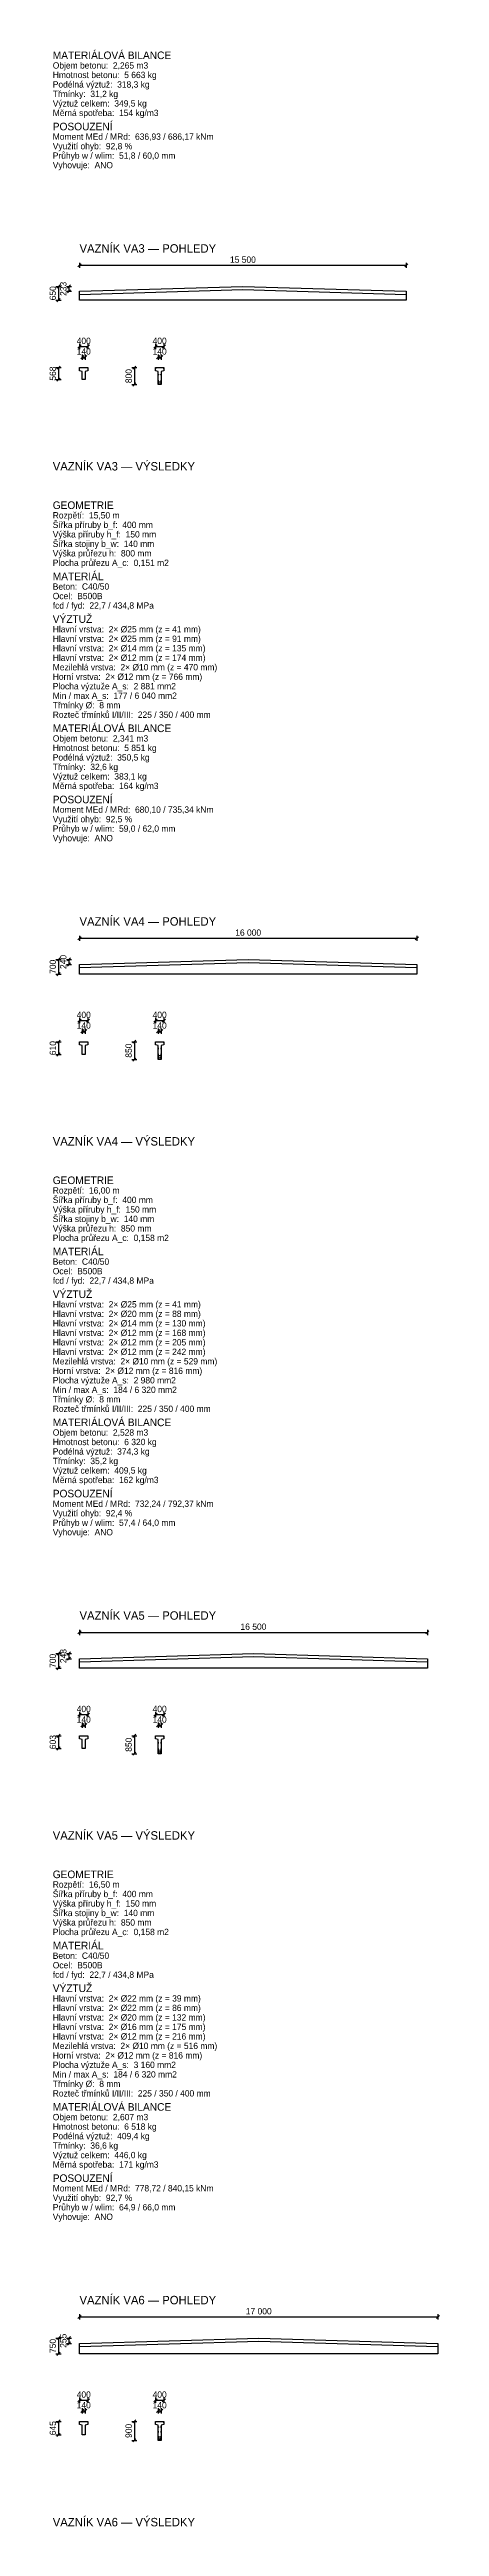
# Model space of a CAD drawing. Header units: millimetres. Extents: x -309 to 21690, y -1871722 to 127.
# Drawn here: x -154 to 18345, y -1755562 to -1638152 of the extents above; entities that cross this region are included whole.
import ezdxf
from ezdxf.enums import TextEntityAlignment as Align

# ---------------------------------------------------------------- set-up
doc = ezdxf.new("R2010")
doc.units = ezdxf.units.MM
for name, color, linetype in [('OPTICORS_BETON', 7, 'CONTINUOUS'), ('OPTICORS_KOTY', 3, 'CONTINUOUS'), ('OPTICORS_VYZTUZ', 1, 'CONTINUOUS')]:
    doc.layers.add(name, color=color, linetype=linetype)

msp = doc.modelspace()

# ---------------------------------------------------------------- linework, layer by layer
at = {"layer": 'OPTICORS_BETON'}
for points in [[(1270, -1649613.75), (9020, -1649381.25), (16770, -1649613.75), (16770, -1650031.25), (1270, -1650031.25)], [(1270, -1653231.25), (1670, -1653231.25), (1670, -1653381.25), (1540, -1653406.25), (1540, -1653798.75), (1400, -1653798.75), (1400, -1653406.25), (1270, -1653381.25)], [(4870, -1653231.25), (5270, -1653231.25), (5270, -1653381.25), (5140, -1653406.25), (5140, -1654031.25), (5000, -1654031.25), (5000, -1653406.25), (4870, -1653381.25)], [(1270, -1681521.25), (9270, -1681281.25), (17270, -1681521.25), (17270, -1681981.25), (1270, -1681981.25)], [(1270, -1685181.25), (1670, -1685181.25), (1670, -1685331.25), (1540, -1685356.25), (1540, -1685791.25), (1400, -1685791.25), (1400, -1685356.25), (1270, -1685331.25)], [(4870, -1685181.25), (5270, -1685181.25), (5270, -1685331.25), (5140, -1685356.25), (5140, -1686031.25), (5000, -1686031.25), (5000, -1685356.25), (4870, -1685331.25)], [(1270, -1714428.75), (9520, -1714181.25), (17770, -1714428.75), (17770, -1714881.25), (1270, -1714881.25)], [(1270, -1718081.25), (1670, -1718081.25), (1670, -1718231.25), (1540, -1718256.25), (1540, -1718683.75), (1400, -1718683.75), (1400, -1718256.25), (1270, -1718231.25)], [(4870, -1718081.25), (5270, -1718081.25), (5270, -1718231.25), (5140, -1718256.25), (5140, -1718931.25), (5000, -1718931.25), (5000, -1718256.25), (4870, -1718231.25)], [(1270, -1746886.25), (9770, -1746631.25), (18270, -1746886.25), (18270, -1747381.25), (1270, -1747381.25)], [(1270, -1750581.25), (1670, -1750581.25), (1670, -1750731.25), (1540, -1750756.25), (1540, -1751226.25), (1400, -1751226.25), (1400, -1750756.25), (1270, -1750731.25)], [(4870, -1750581.25), (5270, -1750581.25), (5270, -1750731.25), (5140, -1750756.25), (5140, -1751481.25), (5000, -1751481.25), (5000, -1750756.25), (4870, -1750731.25)]]:
    msp.add_lwpolyline(points, close=True, dxfattribs=at)
at = {"layer": 'OPTICORS_KOTY'}
for p, q in [((1195, -1648456.25), (1345, -1648306.25)), ((1270, -1648256.25), (1270, -1648506.25)), ((1270, -1648381.25), (16770, -1648381.25)), ((16695, -1648456.25), (16845, -1648306.25)), ((16770, -1648256.25), (16770, -1648506.25)), ((145, -1649381.25), (395, -1649381.25)), ((195, -1649456.25), (345, -1649306.25)), ((270, -1649381.25), (270, -1650031.25)), ((645, -1649381.25), (895, -1649381.25)), ((695, -1649456.25), (845, -1649306.25)), ((695, -1649688.75), (845, -1649538.75)), ((770, -1649381.25), (770, -1649613.75)), ((145, -1650031.25), (395, -1650031.25)), ((195, -1650106.25), (345, -1649956.25)), ((645, -1649613.75), (895, -1649613.75)), ((1195, -1652306.25), (1345, -1652156.25)), ((1270, -1652106.25), (1270, -1652356.25)), ((1270, -1652231.25), (1670, -1652231.25)), ((1325, -1652806.25), (1475, -1652656.25)), ((1400, -1652606.25), (1400, -1652856.25)), ((1400, -1652731.25), (1540, -1652731.25)), ((1465, -1652806.25), (1615, -1652656.25)), ((1540, -1652606.25), (1540, -1652856.25)), ((1595, -1652306.25), (1745, -1652156.25)), ((1670, -1652106.25), (1670, -1652356.25)), ((4795, -1652306.25), (4945, -1652156.25)), ((4870, -1652106.25), (4870, -1652356.25)), ((4870, -1652231.25), (5270, -1652231.25)), ((4925, -1652806.25), (5075, -1652656.25)), ((5000, -1652606.25), (5000, -1652856.25)), ((5000, -1652731.25), (5140, -1652731.25)), ((5065, -1652806.25), (5215, -1652656.25)), ((5140, -1652606.25), (5140, -1652856.25)), ((5195, -1652306.25), (5345, -1652156.25)), ((5270, -1652106.25), (5270, -1652356.25)), ((145, -1653231.25), (395, -1653231.25)), ((145, -1653798.75), (395, -1653798.75)), ((195, -1653306.25), (345, -1653156.25)), ((195, -1653873.75), (345, -1653723.75)), ((270, -1653231.25), (270, -1653798.75)), ((3745, -1653231.25), (3995, -1653231.25)), ((3745, -1654031.25), (3995, -1654031.25)), ((3795, -1653306.25), (3945, -1653156.25)), ((3795, -1654106.25), (3945, -1653956.25)), ((3870, -1653231.25), (3870, -1654031.25)), ((145, -1681281.25), (395, -1681281.25)), ((195, -1681356.25), (345, -1681206.25)), ((270, -1681281.25), (270, -1681981.25)), ((645, -1681281.25), (895, -1681281.25)), ((695, -1681356.25), (845, -1681206.25)), ((770, -1681281.25), (770, -1681521.25)), ((1195, -1680356.25), (1345, -1680206.25)), ((1270, -1680156.25), (1270, -1680406.25)), ((1270, -1680281.25), (17270, -1680281.25)), ((17195, -1680356.25), (17345, -1680206.25)), ((17270, -1680156.25), (17270, -1680406.25)), ((145, -1681981.25), (395, -1681981.25)), ((195, -1682056.25), (345, -1681906.25)), ((645, -1681521.25), (895, -1681521.25)), ((695, -1681596.25), (845, -1681446.25)), ((1195, -1684256.25), (1345, -1684106.25)), ((1270, -1684056.25), (1270, -1684306.25)), ((1270, -1684181.25), (1670, -1684181.25)), ((1325, -1684756.25), (1475, -1684606.25)), ((1400, -1684556.25), (1400, -1684806.25)), ((1400, -1684681.25), (1540, -1684681.25)), ((1465, -1684756.25), (1615, -1684606.25)), ((1540, -1684556.25), (1540, -1684806.25)), ((1595, -1684256.25), (1745, -1684106.25)), ((1670, -1684056.25), (1670, -1684306.25)), ((4795, -1684256.25), (4945, -1684106.25)), ((4870, -1684056.25), (4870, -1684306.25)), ((4870, -1684181.25), (5270, -1684181.25)), ((4925, -1684756.25), (5075, -1684606.25)), ((5000, -1684556.25), (5000, -1684806.25)), ((5000, -1684681.25), (5140, -1684681.25)), ((5065, -1684756.25), (5215, -1684606.25)), ((5140, -1684556.25), (5140, -1684806.25)), ((5195, -1684256.25), (5345, -1684106.25)), ((5270, -1684056.25), (5270, -1684306.25)), ((145, -1685181.25), (395, -1685181.25)), ((145, -1685791.25), (395, -1685791.25)), ((195, -1685256.25), (345, -1685106.25)), ((195, -1685866.25), (345, -1685716.25)), ((270, -1685181.25), (270, -1685791.25)), ((3745, -1685181.25), (3995, -1685181.25)), ((3795, -1685256.25), (3945, -1685106.25)), ((3795, -1686106.25), (3945, -1685956.25)), ((3870, -1685181.25), (3870, -1686031.25)), ((3745, -1686031.25), (3995, -1686031.25)), ((195, -1714256.25), (345, -1714106.25)), ((695, -1714256.25), (845, -1714106.25)), ((1195, -1713256.25), (1345, -1713106.25)), ((1270, -1713056.25), (1270, -1713306.25)), ((1270, -1713181.25), (17770, -1713181.25)), ((17695, -1713256.25), (17845, -1713106.25)), ((17770, -1713056.25), (17770, -1713306.25)), ((145, -1714181.25), (395, -1714181.25)), ((145, -1714881.25), (395, -1714881.25)), ((195, -1714956.25), (345, -1714806.25)), ((270, -1714181.25), (270, -1714881.25)), ((645, -1714181.25), (895, -1714181.25)), ((645, -1714428.75), (895, -1714428.75)), ((695, -1714503.75), (845, -1714353.75)), ((770, -1714181.25), (770, -1714428.75)), ((1195, -1717156.25), (1345, -1717006.25)), ((1270, -1716956.25), (1270, -1717206.25)), ((1270, -1717081.25), (1670, -1717081.25)), ((1325, -1717656.25), (1475, -1717506.25)), ((1400, -1717456.25), (1400, -1717706.25)), ((1400, -1717581.25), (1540, -1717581.25)), ((1465, -1717656.25), (1615, -1717506.25)), ((1540, -1717456.25), (1540, -1717706.25)), ((1595, -1717156.25), (1745, -1717006.25)), ((1670, -1716956.25), (1670, -1717206.25)), ((4795, -1717156.25), (4945, -1717006.25)), ((4870, -1716956.25), (4870, -1717206.25)), ((4870, -1717081.25), (5270, -1717081.25)), ((4925, -1717656.25), (5075, -1717506.25)), ((5000, -1717456.25), (5000, -1717706.25)), ((5000, -1717581.25), (5140, -1717581.25)), ((5065, -1717656.25), (5215, -1717506.25)), ((5140, -1717456.25), (5140, -1717706.25)), ((5195, -1717156.25), (5345, -1717006.25)), ((5270, -1716956.25), (5270, -1717206.25)), ((145, -1718081.25), (395, -1718081.25)), ((145, -1718683.75), (395, -1718683.75)), ((195, -1718156.25), (345, -1718006.25)), ((195, -1718758.75), (345, -1718608.75)), ((270, -1718081.25), (270, -1718683.75)), ((3745, -1718081.25), (3995, -1718081.25)), ((3795, -1718156.25), (3945, -1718006.25)), ((3795, -1719006.25), (3945, -1718856.25)), ((3870, -1718081.25), (3870, -1718931.25)), ((3745, -1718931.25), (3995, -1718931.25)), ((1195, -1745706.25), (1345, -1745556.25)), ((1270, -1745506.25), (1270, -1745756.25)), ((1270, -1745631.25), (18270, -1745631.25)), ((18195, -1745706.25), (18345, -1745556.25)), ((18270, -1745506.25), (18270, -1745756.25)), ((145, -1746631.25), (395, -1746631.25)), ((195, -1746706.25), (345, -1746556.25)), ((270, -1746631.25), (270, -1747381.25)), ((645, -1746631.25), (895, -1746631.25)), ((645, -1746886.25), (895, -1746886.25)), ((695, -1746706.25), (845, -1746556.25)), ((695, -1746961.25), (845, -1746811.25)), ((770, -1746631.25), (770, -1746886.25)), ((145, -1747381.25), (395, -1747381.25)), ((195, -1747456.25), (345, -1747306.25)), ((195, -1750656.25), (345, -1750506.25)), ((1195, -1749656.25), (1345, -1749506.25)), ((1270, -1749456.25), (1270, -1749706.25)), ((1270, -1749581.25), (1670, -1749581.25)), ((1325, -1750156.25), (1475, -1750006.25)), ((1400, -1749956.25), (1400, -1750206.25)), ((1400, -1750081.25), (1540, -1750081.25)), ((1465, -1750156.25), (1615, -1750006.25)), ((1540, -1749956.25), (1540, -1750206.25)), ((1595, -1749656.25), (1745, -1749506.25)), ((1670, -1749456.25), (1670, -1749706.25)), ((3795, -1750656.25), (3945, -1750506.25)), ((4795, -1749656.25), (4945, -1749506.25)), ((4870, -1749456.25), (4870, -1749706.25)), ((4870, -1749581.25), (5270, -1749581.25)), ((4925, -1750156.25), (5075, -1750006.25)), ((5000, -1749956.25), (5000, -1750206.25)), ((5000, -1750081.25), (5140, -1750081.25)), ((5065, -1750156.25), (5215, -1750006.25)), ((5140, -1749956.25), (5140, -1750206.25)), ((5195, -1749656.25), (5345, -1749506.25)), ((5270, -1749456.25), (5270, -1749706.25)), ((145, -1750581.25), (395, -1750581.25)), ((145, -1751226.25), (395, -1751226.25)), ((195, -1751301.25), (345, -1751151.25)), ((270, -1750581.25), (270, -1751226.25)), ((3745, -1750581.25), (3995, -1750581.25)), ((3745, -1751481.25), (3995, -1751481.25)), ((3795, -1751556.25), (3945, -1751406.25)), ((3870, -1750581.25), (3870, -1751481.25))]:
    msp.add_line(p, q, dxfattribs=at)
at = {"layer": 'OPTICORS_VYZTUZ'}
for p, q in [((1270, -1649763.75), (9020, -1649531.25)), ((9020, -1649531.25), (16770, -1649763.75)), ((1270, -1681671.25), (9270, -1681431.25)), ((9270, -1681431.25), (17270, -1681671.25)), ((1270, -1714578.75), (9520, -1714331.25)), ((9520, -1714331.25), (17770, -1714578.75)), ((1270, -1747036.25), (9770, -1746781.25)), ((9770, -1746781.25), (18270, -1747036.25))]:
    msp.add_line(p, q, dxfattribs=at)
for centre, radius in [((4890, -1653265.25), 6), ((5020, -1653940.75), 12.5), ((5020, -1653990.75), 12.5), ((5020, -1653896.25), 7), ((5020, -1653857.25), 6), ((5020, -1653561.25), 5), ((5120, -1653940.75), 12.5), ((5120, -1653990.75), 12.5), ((5120, -1653896.25), 7), ((5120, -1653857.25), 6), ((5120, -1653561.25), 5), ((5250, -1653265.25), 6), ((4890, -1685215.25), 6), ((5020, -1685990.75), 12.5), ((5020, -1685943.25), 10), ((5020, -1685901.25), 7), ((5020, -1685789.25), 6), ((5020, -1685826.25), 6), ((5020, -1685863.25), 6), ((5020, -1685502.25), 5), ((5120, -1685990.75), 12.5), ((5120, -1685943.25), 10), ((5120, -1685901.25), 7), ((5120, -1685789.25), 6), ((5120, -1685826.25), 6), ((5120, -1685863.25), 6), ((5120, -1685502.25), 5), ((5250, -1685215.25), 6), ((4890, -1718115.25), 6), ((5020, -1718845.25), 11), ((5020, -1718799.25), 10), ((5020, -1718756.25), 8), ((5020, -1718715.25), 6), ((5020, -1718415.25), 5), ((5120, -1718845.25), 11), ((5120, -1718799.25), 10), ((5120, -1718756.25), 8), ((5120, -1718715.25), 6), ((5120, -1718415.25), 5), ((5250, -1718115.25), 6), ((5020, -1718892.25), 11), ((5120, -1718892.25), 11), ((4890, -1750615.25), 6), ((5020, -1751440.75), 12.5), ((5020, -1751392.25), 11), ((5020, -1751347.25), 9), ((5020, -1751304.25), 8), ((5020, -1750844.92), 5), ((5020, -1751074.58), 5), ((5120, -1751440.75), 12.5), ((5120, -1751392.25), 11), ((5120, -1751347.25), 9), ((5120, -1751304.25), 8), ((5120, -1750844.92), 5), ((5120, -1751074.58), 5), ((5250, -1750615.25), 6)]:
    msp.add_circle(centre, radius, dxfattribs=at)

# ---------------------------------------------------------------- texts
at = {"layer": 'OPTICORS_KOTY'}
for s, height, p in [('Objem betonu:  2,265 m3', 300, (0, -1639056.25)), ('MATERIÁLOVÁ BILANCE', 360, (0, -1638606.25)), ('Třmínky:  31,2 kg', 300, (0, -1640406.25)), ('Hmotnost betonu:  5 663 kg', 300, (0, -1639506.25)), ('Podélná výztuž:  318,3 kg', 300, (0, -1639956.25)), ('Výztuž celkem:  349,5 kg', 300, (0, -1640856.25)), ('Měrná spotřeba:  154 kg/m3', 300, (0, -1641306.25)), ('Moment MEd / MRd:  636,93 / 686,17 kNm', 300, (0, -1642431.25)), ('POSOUZENÍ', 360, (0, -1641981.25)), ('Využití ohyb:  92,8 %', 300, (0, -1642881.25)), ('Vyhovuje:  ANO', 300, (0, -1643781.25)), ('Průhyb w / wlim:  51,8 / 60,0 mm', 300, (0, -1643331.25)), ('VAZNÍK VA3 — POHLEDY', 400, (1270, -1647781.25)), ('VAZNÍK VA3 — VÝSLEDKY', 400, (0, -1658106.25)), ('GEOMETRIE', 360, (0, -1659931.25)), ('Rozpětí:  15,50 m', 300, (0, -1660381.25)), ('Výška příruby h_f:  150 mm', 300, (0, -1661281.25)), ('Šířka příruby b_f:  400 mm', 300, (0, -1660831.25)), ('Výška průřezu h:  800 mm', 300, (0, -1662181.25)), ('Šířka stojiny b_w:  140 mm', 300, (0, -1661731.25)), ('Plocha průřezu A_c:  0,151 m2', 300, (0, -1662631.25)), ('Beton:  C40/50', 300, (0, -1663756.25)), ('MATERIÁL', 360, (0, -1663306.25)), ('fcd / fyd:  22,7 / 434,8 MPa', 300, (0, -1664656.25)), ('Ocel:  B500B', 300, (0, -1664206.25)), ('VÝZTUŽ', 360, (0, -1665331.25)), ('Hlavní vrstva:  2× %%c25 mm (z = 41 mm)', 300, (0, -1665781.25)), ('Hlavní vrstva:  2× %%c25 mm (z = 91 mm)', 300, (0, -1666231.25)), ('Hlavní vrstva:  2× %%c14 mm (z = 135 mm)', 300, (0, -1666681.25)), ('Hlavní vrstva:  2× %%c12 mm (z = 174 mm)', 300, (0, -1667131.25)), ('Mezilehlá vrstva:  2× %%c10 mm (z = 470 mm)', 300, (0, -1667581.25)), ('Horní vrstva:  2× %%c12 mm (z = 766 mm)', 300, (0, -1668031.25)), ('Plocha výztuže A_s:  2 881 mm2', 300, (0, -1668481.25)), ('Třmínky %%c:  8 mm', 300, (0, -1669381.25)), ('Min / max A_s:  177 / 6 040 mm2', 300, (0, -1668931.25)), ('Rozteč třmínků I/II/III:  225 / 350 / 400 mm', 300, (0, -1669831.25)), ('Objem betonu:  2,341 m3', 300, (0, -1670956.25)), ('MATERIÁLOVÁ BILANCE', 360, (0, -1670506.25)), ('Hmotnost betonu:  5 851 kg', 300, (0, -1671406.25)), ('Podélná výztuž:  350,5 kg', 300, (0, -1671856.25)), ('Výztuž celkem:  383,1 kg', 300, (0, -1672756.25)), ('Třmínky:  32,6 kg', 300, (0, -1672306.25)), ('Měrná spotřeba:  164 kg/m3', 300, (0, -1673206.25)), ('Moment MEd / MRd:  680,10 / 735,34 kNm', 300, (0, -1674331.25)), ('POSOUZENÍ', 360, (0, -1673881.25)), ('Využití ohyb:  92,5 %', 300, (0, -1674781.25)), ('Vyhovuje:  ANO', 300, (0, -1675681.25)), ('Průhyb w / wlim:  59,0 / 62,0 mm', 300, (0, -1675231.25)), ('VAZNÍK VA4 — POHLEDY', 400, (1270, -1679681.25)), ('VAZNÍK VA4 — VÝSLEDKY', 400, (0, -1690106.25)), ('GEOMETRIE', 360, (0, -1691931.25)), ('Výška příruby h_f:  150 mm', 300, (0, -1693281.25)), ('Šířka příruby b_f:  400 mm', 300, (0, -1692831.25)), ('Rozpětí:  16,00 m', 300, (0, -1692381.25)), ('Výška průřezu h:  850 mm', 300, (0, -1694181.25)), ('Šířka stojiny b_w:  140 mm', 300, (0, -1693731.25)), ('Plocha průřezu A_c:  0,158 m2', 300, (0, -1694631.25)), ('MATERIÁL', 360, (0, -1695306.25)), ('fcd / fyd:  22,7 / 434,8 MPa', 300, (0, -1696656.25)), ('Ocel:  B500B', 300, (0, -1696206.25)), ('Beton:  C40/50', 300, (0, -1695756.25)), ('VÝZTUŽ', 360, (0, -1697331.25)), ('Hlavní vrstva:  2× %%c25 mm (z = 41 mm)', 300, (0, -1697781.25)), ('Hlavní vrstva:  2× %%c20 mm (z = 88 mm)', 300, (0, -1698231.25)), ('Hlavní vrstva:  2× %%c14 mm (z = 130 mm)', 300, (0, -1698681.25)), ('Hlavní vrstva:  2× %%c12 mm (z = 168 mm)', 300, (0, -1699131.25)), ('Hlavní vrstva:  2× %%c12 mm (z = 205 mm)', 300, (0, -1699581.25)), ('Hlavní vrstva:  2× %%c12 mm (z = 242 mm)', 300, (0, -1700031.25)), ('Mezilehlá vrstva:  2× %%c10 mm (z = 529 mm)', 300, (0, -1700481.25)), ('Horní vrstva:  2× %%c12 mm (z = 816 mm)', 300, (0, -1700931.25)), ('Plocha výztuže A_s:  2 980 mm2', 300, (0, -1701381.25)), ('Třmínky %%c:  8 mm', 300, (0, -1702281.25)), ('Min / max A_s:  184 / 6 320 mm2', 300, (0, -1701831.25)), ('Rozteč třmínků I/II/III:  225 / 350 / 400 mm', 300, (0, -1702731.25)), ('Objem betonu:  2,528 m3', 300, (0, -1703856.25)), ('MATERIÁLOVÁ BILANCE', 360, (0, -1703406.25)), ('Hmotnost betonu:  6 320 kg', 300, (0, -1704306.25)), ('Podélná výztuž:  374,3 kg', 300, (0, -1704756.25)), ('Výztuž celkem:  409,5 kg', 300, (0, -1705656.25)), ('Třmínky:  35,2 kg', 300, (0, -1705206.25)), ('Měrná spotřeba:  162 kg/m3', 300, (0, -1706106.25)), ('Moment MEd / MRd:  732,24 / 792,37 kNm', 300, (0, -1707231.25)), ('POSOUZENÍ', 360, (0, -1706781.25)), ('Využití ohyb:  92,4 %', 300, (0, -1707681.25)), ('Vyhovuje:  ANO', 300, (0, -1708581.25)), ('Průhyb w / wlim:  57,4 / 64,0 mm', 300, (0, -1708131.25)), ('VAZNÍK VA5 — POHLEDY', 400, (1270, -1712581.25)), ('VAZNÍK VA5 — VÝSLEDKY', 400, (0, -1723006.25)), ('GEOMETRIE', 360, (0, -1724831.25)), ('Výška příruby h_f:  150 mm', 300, (0, -1726181.25)), ('Šířka příruby b_f:  400 mm', 300, (0, -1725731.25)), ('Rozpětí:  16,50 m', 300, (0, -1725281.25)), ('Výška průřezu h:  850 mm', 300, (0, -1727081.25)), ('Šířka stojiny b_w:  140 mm', 300, (0, -1726631.25)), ('Plocha průřezu A_c:  0,158 m2', 300, (0, -1727531.25)), ('MATERIÁL', 360, (0, -1728206.25)), ('fcd / fyd:  22,7 / 434,8 MPa', 300, (0, -1729556.25)), ('Ocel:  B500B', 300, (0, -1729106.25)), ('Beton:  C40/50', 300, (0, -1728656.25)), ('VÝZTUŽ', 360, (0, -1730231.25)), ('Hlavní vrstva:  2× %%c22 mm (z = 39 mm)', 300, (0, -1730681.25)), ('Hlavní vrstva:  2× %%c22 mm (z = 86 mm)', 300, (0, -1731131.25)), ('Hlavní vrstva:  2× %%c20 mm (z = 132 mm)', 300, (0, -1731581.25)), ('Hlavní vrstva:  2× %%c16 mm (z = 175 mm)', 300, (0, -1732031.25)), ('Hlavní vrstva:  2× %%c12 mm (z = 216 mm)', 300, (0, -1732481.25)), ('Mezilehlá vrstva:  2× %%c10 mm (z = 516 mm)', 300, (0, -1732931.25)), ('Horní vrstva:  2× %%c12 mm (z = 816 mm)', 300, (0, -1733381.25)), ('Plocha výztuže A_s:  3 160 mm2', 300, (0, -1733831.25)), ('Min / max A_s:  184 / 6 320 mm2', 300, (0, -1734281.25)), ('Třmínky %%c:  8 mm', 300, (0, -1734731.25)), ('Rozteč třmínků I/II/III:  225 / 350 / 400 mm', 300, (0, -1735181.25)), ('Objem betonu:  2,607 m3', 300, (0, -1736306.25)), ('Hmotnost betonu:  6 518 kg', 300, (0, -1736756.25)), ('MATERIÁLOVÁ BILANCE', 360, (0, -1735856.25)), ('Třmínky:  36,6 kg', 300, (0, -1737656.25)), ('Podélná výztuž:  409,4 kg', 300, (0, -1737206.25)), ('Výztuž celkem:  446,0 kg', 300, (0, -1738106.25)), ('Měrná spotřeba:  171 kg/m3', 300, (0, -1738556.25)), ('POSOUZENÍ', 360, (0, -1739231.25)), ('Využití ohyb:  92,7 %', 300, (0, -1740131.25)), ('Moment MEd / MRd:  778,72 / 840,15 kNm', 300, (0, -1739681.25)), ('Vyhovuje:  ANO', 300, (0, -1741031.25)), ('Průhyb w / wlim:  64,9 / 66,0 mm', 300, (0, -1740581.25)), ('VAZNÍK VA6 — POHLEDY', 400, (1270, -1745031.25)), ('VAZNÍK VA6 — VÝSLEDKY', 400, (0, -1755556.25))]:
    msp.add_text(s, height=height, dxfattribs=at).set_placement(p)
for s, p in [('15 500', (9020, -1648111.25)), ('400', (1470, -1651961.25)), ('400', (5070, -1651961.25)), ('140', (1470, -1652461.25)), ('140', (5070, -1652461.25)), ('16 000', (9270, -1680011.25)), ('400', (1470, -1683911.25)), ('140', (1470, -1684411.25)), ('400', (5070, -1683911.25)), ('140', (5070, -1684411.25)), ('16 500', (9520, -1712911.25)), ('400', (1470, -1716811.25)), ('140', (1470, -1717311.25)), ('400', (5070, -1716811.25)), ('140', (5070, -1717311.25)), ('17 000', (9770, -1745361.25)), ('400', (1470, -1749311.25)), ('400', (5070, -1749311.25)), ('140', (1470, -1749811.25)), ('140', (5070, -1749811.25))]:
    msp.add_text(s, height=300, dxfattribs=at).set_placement(p, align=Align.MIDDLE)
for s, p in [('650', (0, -1649706.25)), ('233', (500, -1649497.5)), ('568', (0, -1653515)), ('800', (3600, -1653631.25)), ('240', (500, -1681401.25)), ('700', (0, -1681631.25)), ('610', (0, -1685486.25)), ('850', (3600, -1685606.25)), ('248', (500, -1714305)), ('700', (0, -1714531.25)), ('603', (0, -1718382.5)), ('850', (3600, -1718506.25)), ('750', (0, -1747006.25)), ('255', (500, -1746758.75)), ('645', (0, -1750903.75)), ('900', (3600, -1751031.25))]:
    msp.add_text(s, height=300, rotation=90, dxfattribs=at).set_placement(p, align=Align.MIDDLE)

doc.saveas('drawing.dxf')
